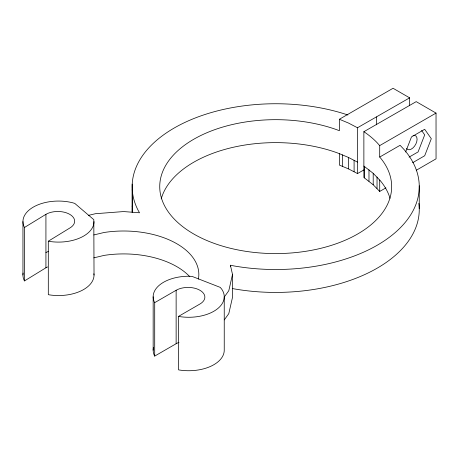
<?xml version="1.0" encoding="UTF-8"?>
<svg xmlns="http://www.w3.org/2000/svg" width="459" height="459" viewBox="0 0 459 459"><rect width="100%" height="100%" fill="white"/><g stroke="black" fill="none" stroke-linecap="round" stroke-linejoin="round"><path stroke-width="0.69" d="M409.64 105.719L409.64 97.847L393.053 88.266L339.373 119.26L339.373 130.712L336.304 129.547A115.966 66.957 0 0 0 162.492 172.108A115.966 66.957 0 0 0 288.734 253.161A115.966 66.957 0 0 0 380.431 157.879L379.702 157.064L400.099 145.285L404.184 149.663A143.558 82.884 0 0 1 385.457 240.057A143.558 82.884 0 0 1 234.314 265.996L230.401 265.233L232.501 274.442L228.794 290.719L224.308 296.967M405.618 152.009L411.471 136.931L424.695 129.295L431.305 138.704L424.695 155.75L412.67 162.693M224.308 319.877L228.794 313.629L232.501 297.352L232.501 274.442M24.493 227.463L45.923 214.33A16.834 9.719 0 0 1 69.734 214.33A16.834 9.719 0 0 1 69.734 228.071L48.304 241.21L48.304 294.661L49.291 294.856A35.538 20.517 0 0 0 94.026 275.039L93.814 219.677L74.737 203.383L72.092 202.626A35.538 20.517 0 0 0 35.056 206.154A35.538 20.517 0 0 0 24.161 226.895L24.493 227.463L24.493 280.919L45.923 267.781A16.834 9.719 0 0 1 47.581 266.943M416.238 170.3L436.05 158.837L436.033 113.086L416.198 101.634L363.867 131.704L363.884 177.513L373.219 184.782L379.719 191.437L385.91 187.857M339.373 119.26L348.45 123.035L357.486 127.751L409.64 97.847M379.702 157.064L379.702 145.606L436.033 113.086M178.993 342.397A16.834 9.719 0 0 0 176.136 343.722L154.706 356.092L154.706 302.642L176.136 290.272A16.834 9.719 0 0 1 199.94 290.272A16.834 9.719 0 0 1 199.94 304.013L178.517 316.383L178.517 369.839L179.503 370.034A35.538 20.517 0 0 0 224.239 350.211L224.239 296.761M409.061 157.139L418.08 151.929L424.695 134.883L421.58 130.459M161.224 198.879A115.966 66.957 0 0 1 336.304 152.503L339.373 153.645L339.39 165.085L348.473 168.883L357.504 173.554L364.274 169.715M45.923 252.507L48.247 251.48M88.518 215.357L95.409 213.71L123.597 211.565L139.553 212.781L138.234 210.52A143.558 82.884 0 0 1 186.767 121.566A143.558 82.884 0 0 1 347.905 114.997M93.814 234.951L104.124 232.483A75.242 43.439 0 0 1 198.397 279.112M93.814 257.86L104.124 255.393A75.242 43.439 0 0 1 189.814 276.725M232.357 288.522L234.314 288.906A143.558 82.884 0 0 0 418.86 203.348M48.304 241.21L49.291 241.4A35.538 20.517 0 0 0 94.026 221.582M178.517 316.383L179.503 316.578A35.538 20.517 0 0 0 215.42 310.29A35.538 20.517 0 0 0 221.536 288.906L220.228 287.38L192 276.37L188.701 276.243A35.538 20.517 0 0 0 154.373 302.074L154.706 302.642M339.373 153.645L348.45 157.443L357.486 162.113L357.504 173.554M363.867 131.704L364.371 132.026A115.966 66.957 0 0 1 377.028 142.611L379.702 145.606M363.867 166.066L373.201 173.336L380.431 180.835A115.966 66.957 0 0 1 390.018 198.317M154.706 356.092L154.373 355.524A35.538 20.517 0 0 1 153.467 347.538M24.493 280.919L24.161 280.346A35.538 20.517 0 0 1 23.122 273.025M93.883 273.765L94.026 275.039M379.702 179.997L379.719 191.437M377.028 177.019L377.04 188.465M373.201 173.336L373.219 184.782M368.979 169.807L368.996 181.253M364.371 166.433L364.389 177.88M354.09 160.243L354.107 171.683M348.45 157.443L348.473 168.883M342.517 154.861L342.534 166.301M419.251 185.792L419.251 208.702M376.575 116.936L376.575 124.814M357.486 127.751L357.486 162.113M230.401 265.233L230.401 266.668M176.136 290.272L176.136 343.722M153.163 296.761L153.163 350.211M132.226 189.447L132.226 212.356A143.558 82.884 0 0 1 132.358 205.001M132.209 184.093L132.209 207.003M45.923 214.33L45.923 267.781M22.95 221.582L22.95 275.039M413.025 135.388A7.952 4.59 -60 0 1 415.86 144.034A7.952 4.59 -60 0 1 406.548 148.498"/></g></svg>
